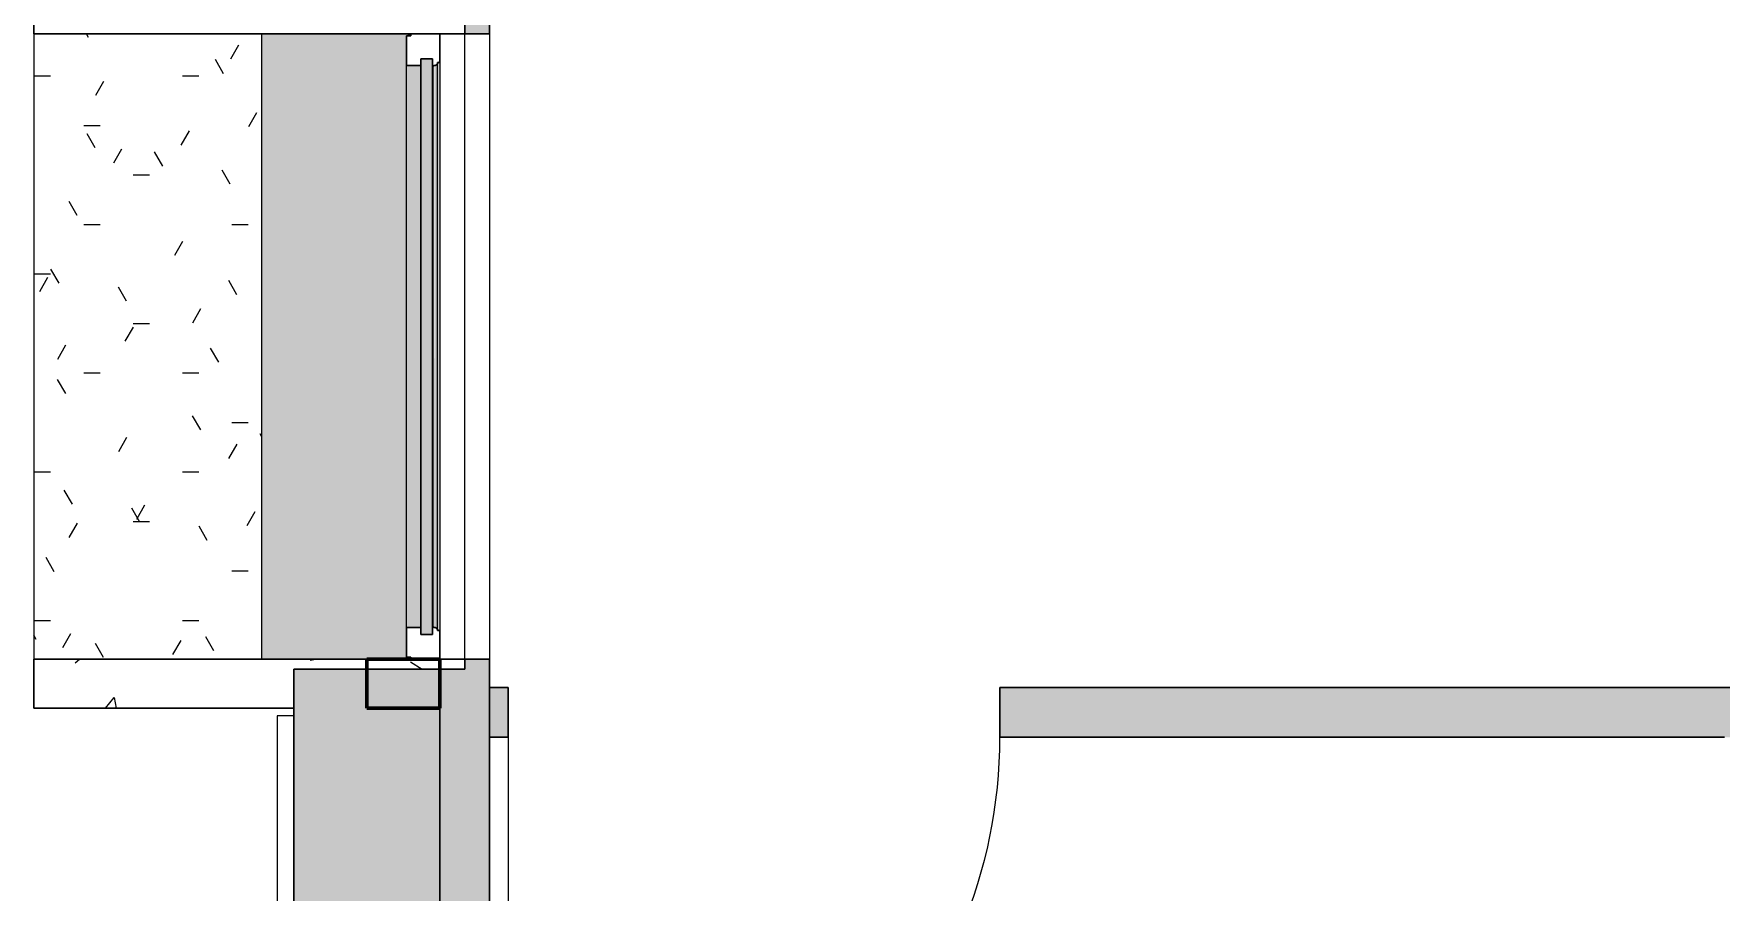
# Model space of a CAD drawing. Header units: millimetres. Extents: x 79795 to 317870, y -36033 to 97293.
# Drawn here: x 155927 to 159392, y 13187 to 14949 of the extents above; entities that cross this region are included whole.
import ezdxf

# ---------------------------------------------------------------- set-up
doc = ezdxf.new("R2010")
doc.units = ezdxf.units.MM
doc.header["$MEASUREMENT"] = 0
for name, color, linetype, lineweight in [('CSM-STL-XX-ZZ-M3-A-XXXX-00001_detached _19_04_21__rvt-1-Level 4$0$A-DOOR', 4, 'CONTINUOUS', 9), ('CSM-STL-XX-ZZ-M3-A-XXXX-00001_detached _19_04_21__rvt-1-Level 4$0$A-GLAZ', 7, 'CONTINUOUS', 9), ('CSM-STL-XX-ZZ-M3-A-XXXX-00001_detached _19_04_21__rvt-1-Level 4$0$A-GLAZ-CURT', 7, 'CONTINUOUS', 9), ('CSM-STL-XX-ZZ-M3-A-XXXX-00001_detached _19_04_21__rvt-1-Level 4$0$A-WALL', 7, 'CONTINUOUS', 9), ('CSM-STL-XX-ZZ-M3-A-XXXX-00001_detached _19_04_21__rvt-1-Level 4$0$A-WALL-PATT', 7, 'CONTINUOUS', 9), ('CSM-STL-XX-ZZ-M3-A-XXXX-00001_detached _19_04_21__rvt-1-Level 4$0$I-WALL', 7, 'CONTINUOUS', 9), ('CSM-STL-XX-ZZ-M3-A-XXXX-00001_detached _19_04_21__rvt-1-Level 4$0$S-COLS-SYMB', 171, 'CONTINUOUS', 70)]:
    doc.layers.add(name, color=color, linetype=linetype, lineweight=lineweight)

msp = doc.modelspace()

# ---------------------------------------------------------------- hatches: boundary and pattern name
at = {"layer": 'CSM-STL-XX-ZZ-M3-A-XXXX-00001_detached _19_04_21__rvt-1-Level 4$0$A-GLAZ'}
h = msp.add_hatch(dxfattribs=at)
h.set_pattern_fill('FP_1', color=256, angle=90, style=0, pattern_type=2)
h.set_pattern_definition([(50, (147271.8, -12772.7), (728.737, -63.756), [76.2, -838.2]), (355, (147271.8, -12772.7), (-140.972, 764.228), [60.96, -670.56]), (100.451, (147332.5, -12778), (587.77, 700.467), [64.76, -712.36]), (46.184, (147271.8, -12569.5), (1084.316, -168.17), [114.3, -1257.3]), (96.636, (147362.1, -12583.5), (949.61, 989.71), [97.14, -1068.54]), (351.184, (147271.8, -12569.5), (949.62, 989.7), [91.44, -1005.84]), (21, (147373.4, -12620.3), (606.458, -409.06), [76.2, -838.2]), (326, (147373.4, -12620.3), (247.208, 736.753), [60.96, -670.56]), (71.451, (147423.9, -12654.4), (853.668, 327.685), [64.76, -712.36]), (37.5, (147271.8, -12772.7), (12.3547, 338.2201), [33.528, -628.904, 33.528, -647.192, -673.1]), (37.5, (147271.8, -12772.7), (12.3547, 338.2201), [-1343.152, 33.528, -639.572]), (7.5, (147271.8, -12772.7), (267.279, 400.722), [33.528, -354.584, 33.528, -870.204]), (7.5, (147271.8, -12772.7), (267.279, 400.722), [-421.64, -613.664, 33.528, -223.012]), (327.5, (147045.22, -12772.7), (542.3633, -22.9153), [33.528, -220.472, 33.528, -1810.512]), (327.5, (147045.22, -12772.7), (542.3633, -22.9153), [-287.528, -758.952, 33.528, -1018.032]), (317.5, (146943.6, -12772.7), (592.517, 101.707), [33.528, -296.672, 33.528, -1239.52]), (317.5, (146943.6, -12772.7), (592.517, 101.707), [-363.728, -492.76, 33.528, -713.232])])
h.paths.add_polyline_path([(156460.8, 13565.3), (156460.8, 13645.3), (156811.8, 13645.3), (156812, 13665.3), (155926.8, 13665.3), (155926.8, 13565.3), (156195.2, 13565.3)], flags=0)
h.paths.add_polyline_path([(156793.2, 14949.3), (156812, 14949.3), (156811.8, 14969.3), (156460.8, 14969.3), (156460.8, 15049.3), (155926.8, 15049.3), (155926.8, 14949.3)], flags=0)
h = msp.add_hatch(dxfattribs=at)
h.set_pattern_fill('FP_2', color=256, angle=90, style=0, pattern_type=2)
h.set_pattern_definition([(2e-15, (147001.18, -12772.71), (405.753, 101.6), [33.475, -270.84, 33.475, -1893.852]), (2e-15, (147001.18, -12772.71), (405.753, 101.6), [-337.789, -270.84, 33.475, -575.155, -1014.382]), (2e-15, (147001.18, -12772.71), (405.753, 101.6), [-1217.259, 33.475, -270.84, 33.475, -676.593]), (2e-15, (147001.18, -12772.71), (405.753, 101.6), [-1555.048, -169.402, 33.475, -473.717]), (119.96, (147153.34, -12721.91), (-290.7222, 301.15472), [33.515, -271.164, -1929.632]), (119.96, (147153.34, -12721.91), (-290.7222, 301.15472), [-304.679, 33.515, -271.164, -1624.953]), (119.96, (147153.34, -12721.91), (-290.7222, 301.15472), [-609.358, 33.515, -575.843, -1015.596]), (119.96, (147153.34, -12721.91), (-290.7222, 301.15472), [-1218.715, 33.515, -271.164, -710.917]), (119.96, (147153.34, -12721.91), (-290.7222, 301.15472), [-1523.394, 33.515, -169.605, -507.798]), (119.96, (147153.34, -12721.91), (-290.7222, 301.15472), [-1726.513, 33.515, -474.283]), (240.04, (147204.06, -12518.71), (-115.02446, -402.75357), [33.515, -271.164, -1929.632]), (240.04, (147204.06, -12518.71), (-115.02446, -402.75357), [-304.679, 33.515, -271.164, -1624.953]), (240.04, (147204.06, -12518.71), (-115.02446, -402.75357), [-609.358, 33.515, -575.843, -1015.596]), (240.04, (147204.06, -12518.71), (-115.02446, -402.75357), [-1218.715, 33.515, -271.164, -710.917]), (240.04, (147204.06, -12518.71), (-115.02446, -402.75357), [-1523.394, 33.515, -169.605, -507.798]), (240.04, (147204.06, -12518.71), (-115.02446, -402.75357), [-1726.513, 33.515, -474.283])])
h.paths.add_polyline_path([(156195.2, 13665.3), (156395, 13665.3), (156395, 14949.3), (155926.8, 14949.3), (155926.8, 13665.3)], flags=0)
for points in [[(156395, 13665.3), (156696.6, 13665.3), (156696.6, 13669.6), (156692, 13669.6), (156692, 14945), (156696.6, 14945), (156696.6, 14949.3), (156395, 14949.3), (156395, 14038.4)], [(156721.9, 13730.5), (156721.9, 14884.1), (156692, 14884.1), (156692, 13730.5)], [(156745.9, 13716.5), (156745.9, 14898.1), (156721.9, 14898.1), (156721.9, 13716.5)], [(156750.9, 13730.3), (156749.9, 14884.1), (156747, 14882.9), (156747, 13731.8), (156749.9, 13730.5)], [(156755.8, 13726.1), (156755.4, 14887.3), (156752.3, 14884.6), (156750.9, 14883.9), (156750.9, 13730.3), (156754.6, 13728.5), (156755.4, 13727.4)], [(156755.8, 13724.5), (156760.8, 13724.5), (156760.8, 14890.1), (156755.8, 14890.1), (156755.8, 13726.1)]]:
    msp.add_hatch(color=256, dxfattribs=at).paths.add_polyline_path(points, flags=0)
h = msp.add_hatch(dxfattribs=at)
h.set_pattern_fill('FP_3', color=256, angle=90, style=0, pattern_type=2)
h.set_pattern_definition([(45, (147271.8, -12772.7), (-178.2022, 178.2022), []), (45, (147450, -12772.7), (-178.2022, 178.2022), [126.008, -63.004])])
h.paths.add_polyline_path([(156701, 13665.3), (156760.8, 13665.3), (156760.8, 13724.5), (156755.8, 13724.5), (156754.1, 13729), (156745.9, 13731.8), (156745.9, 13716.5), (156721.9, 13716.5), (156721.9, 13730.5), (156692, 13730.5), (156692, 13669.6), (156701, 13669.6)], flags=0)
h.paths.add_polyline_path([(156745.9, 14882.9), (156754.1, 14885.6), (156755.8, 14890.1), (156760.8, 14890.1), (156760.8, 14949.3), (156701, 14949.3), (156701, 14945), (156692, 14945), (156692, 14884.1), (156721.9, 14884.1), (156721.9, 14898.1), (156745.9, 14898.1)], flags=0)
h = msp.add_hatch(color=256, dxfattribs=at)
h.paths.add_polyline_path([(156696.6, 13665.3), (156698.7, 13665.3), (156698.7, 13669.6), (156696.6, 13669.6)], flags=0)
h.paths.add_polyline_path([(156696.6, 14945), (156698.7, 14945), (156698.7, 14949.3), (156696.6, 14949.3)], flags=0)
h = msp.add_hatch(color=256, dxfattribs=at)
h.paths.add_polyline_path([(156755.8, 13724.5), (156755.4, 13727.4), (156755.4, 13725.7)], flags=0)
h.paths.add_polyline_path([(156754.1, 14885.7), (156755.8, 14888.6), (156754.7, 14887.3), (156754.3, 14886.1)], flags=0)
at = {"layer": 'CSM-STL-XX-ZZ-M3-A-XXXX-00001_detached _19_04_21__rvt-1-Level 4$0$A-WALL-PATT'}
h = msp.add_hatch(color=256, dxfattribs=at)
h.paths.add_polyline_path([(156460.8, 9267.3), (156760.8, 9267.3), (156759.8, 13645.3), (156460.8, 13645.3), (156460.8, 9698)], flags=0)
h.paths.add_polyline_path([(156760.8, 14969.3), (156760.8, 16290.3), (156460.8, 16290.3), (156460.8, 14969.3), (156756.4, 14969.3)], flags=0)
h.paths.add_polyline_path([(156760.8, 25449.3), (156760.8, 26790.3), (156460.8, 26790.3), (156460.8, 25449.3)], flags=0)
h.paths.add_polyline_path([(156760.8, 28449.3), (156760.8, 34347.3), (156460.8, 34347.3), (156460.8, 28449.3)], flags=0)
h = msp.add_hatch(color=256, dxfattribs=at)
h.paths.add_polyline_path([(156793.2, 9369.3), (156862.8, 9369.3), (156862.8, 13665.3), (156812, 13665.3), (156811.8, 13645.3), (156760.8, 13645.3), (156760.8, 9369.3)], flags=0)
h.paths.add_polyline_path([(156812, 14949.3), (156862.8, 14949.3), (156862.8, 16290.3), (156760.8, 16290.3), (156760.8, 14969.3), (156811.8, 14969.3)], flags=0)
h = msp.add_hatch(color=256, dxfattribs=at)
h.paths.add_polyline_path([(166028.3, 13505.3), (167450.8, 13505.3), (167450.8, 13607.3), (166028.3, 13607.3)], flags=0)
h.paths.add_polyline_path([(157910.8, 13505.3), (159618.3, 13505.3), (159618.3, 13607.3), (157910.8, 13607.3)], flags=0)
h.paths.add_polyline_path([(156862.8, 13505.3), (156900.8, 13505.3), (156900.8, 13607.3), (156862.8, 13607.3)], flags=0)
h.paths.add_polyline_path([(165018.3, 13505.3), (165018.3, 13607.3), (163328.3, 13607.3), (163328.3, 13505.3), (164900.8, 13505.3)], flags=0)
h.paths.add_polyline_path([(162318.3, 13505.3), (162318.3, 13607.3), (160628.3, 13607.3), (160628.3, 13505.3), (162200.8, 13505.3)], flags=0)

# ---------------------------------------------------------------- linework, layer by layer
at = {"layer": 'CSM-STL-XX-ZZ-M3-A-XXXX-00001_detached _19_04_21__rvt-1-Level 4$0$A-DOOR'}
msp.add_line((156900.8, 13505.3), (156900.8, 12495.3), dxfattribs=at)
msp.add_arc((156900.8, 13505.3), 1010, 270, 0, dxfattribs=at)
at = {"layer": 'CSM-STL-XX-ZZ-M3-A-XXXX-00001_detached _19_04_21__rvt-1-Level 4$0$A-GLAZ', "lineweight": 30}
for p, q in [((155926.8, 15049.3), (155926.8, 14949.3)), ((155926.8, 14949.3), (156812, 14949.3)), ((156701, 14945), (156692, 14945)), ((156692, 14945), (156692, 14884.1)), ((156760.8, 14949.3), (156701, 14949.3)), ((156701, 14949.3), (156701, 14945)), ((156760.8, 14890.1), (156760.8, 14949.3)), ((156812, 14949.3), (156811.8, 14969.3)), ((156692, 14884.1), (156721.9, 14884.1)), ((156721.9, 14898.1), (156721.9, 13716.5)), ((156745.9, 14898.1), (156721.9, 14898.1)), ((156721.9, 14884.1), (156721.9, 14898.1)), ((156721.9, 14898.1), (156745.9, 14898.1)), ((156745.9, 13716.5), (156745.9, 14898.1)), ((156745.9, 14898.1), (156745.9, 14882.9)), ((156745.9, 14882.9), (156747, 14882.9)), ((156755.8, 14888.6), (156755.8, 14890.1)), ((156755.8, 14890.1), (156760.8, 14890.1)), ((156721.9, 13730.5), (156692, 13730.5)), ((156692, 13730.5), (156692, 13669.6)), ((156721.9, 13716.5), (156721.9, 13730.5)), ((156747, 13731.8), (156745.9, 13731.8)), ((156745.9, 13731.8), (156745.9, 13716.5)), ((156755.8, 13724.5), (156755.8, 13726.1)), ((156760.8, 13724.5), (156755.8, 13724.5)), ((156760.8, 13665.3), (156760.8, 13724.5)), ((156721.9, 13716.5), (156745.9, 13716.5)), ((156745.9, 13716.5), (156721.9, 13716.5)), ((156812, 13665.3), (155926.8, 13665.3)), ((155926.8, 13665.3), (155926.8, 13565.3)), ((156692, 13669.6), (156701, 13669.6)), ((156701, 13669.6), (156701, 13665.3)), ((156701, 13665.3), (156760.8, 13665.3)), ((156811.8, 13645.3), (156812, 13665.3)), ((156460.8, 13565.3), (156460.8, 13645.3)), ((156460.8, 13645.3), (156811.8, 13645.3)), ((155926.8, 13565.3), (156460.8, 13565.3))]:
    msp.add_line(p, q, dxfattribs=at)
at = {"layer": 'CSM-STL-XX-ZZ-M3-A-XXXX-00001_detached _19_04_21__rvt-1-Level 4$0$A-GLAZ'}
for p, q in [((155926.8, 14949.3), (155926.8, 13665.3)), ((156395, 13665.3), (156395, 14949.3)), ((156696.6, 14945), (156696.6, 14949.3)), ((156698.7, 14945), (156698.7, 14949.3)), ((156811.8, 13665.3), (156811.8, 14949.3)), ((156692, 13730.5), (156692, 14884.1)), ((156747, 13731.8), (156747, 14882.9)), ((156755.8, 14888.6), (156755.8, 14890.1)), ((156755.8, 13726.1), (156755.8, 14888.6)), ((156760.8, 14890.1), (156760.8, 13724.5)), ((156755.8, 13724.5), (156755.8, 13726.1)), ((156696.6, 13665.3), (156696.6, 13669.6)), ((156698.7, 13665.3), (156698.7, 13669.6))]:
    msp.add_line(p, q, dxfattribs=at)
at = {"layer": 'CSM-STL-XX-ZZ-M3-A-XXXX-00001_detached _19_04_21__rvt-1-Level 4$0$A-GLAZ', "lineweight": 30}
for centre, radius, start, end in [((156751.4, 14877), 7.4, 93.4261, 126.5739), ((156750.6, 14889.7), 5.36, 273.4261, 348.0476), ((156751.4, 13737.7), 7.4, 233.4261, 266.5739), ((156750.6, 13725), 5.36, 11.9524, 86.5739)]:
    msp.add_arc(centre, radius, start, end, dxfattribs=at)
at = {"layer": 'CSM-STL-XX-ZZ-M3-A-XXXX-00001_detached _19_04_21__rvt-1-Level 4$0$A-GLAZ'}
for points in [[(156747, 14882.9), (156747.3, 14883.2), (156747.7, 14883.4), (156748.2, 14883.6)], [(156748.2, 13731), (156747.7, 13731.2), (156747.3, 13731.5), (156747, 13731.8)]]:
    msp.add_open_spline(points, degree=3, dxfattribs=at)
for points, knots in [([(156750.9, 14884.3), (156751.4, 14884.4), (156752.1, 14884.5), (156752.8, 14884.8), (156753.2, 14885), (156753.4, 14885.1), (156753.5, 14885.2)], [0, 0, 0, 0, 0.2, 0.3, 0.35, 0.4, 0.4, 0.4, 0.4]), ([(156754.6, 14886.1), (156754.6, 14886.2), (156754.8, 14886.3), (156755, 14886.7), (156755.3, 14887.1), (156755.6, 14887.7), (156755.8, 14888.2), (156755.8, 14888.6)], [0.6, 0.6, 0.6, 0.6, 0.625, 0.7, 0.775, 0.85, 1, 1, 1, 1]), ([(156753.5, 13729.4), (156753.3, 13729.6), (156752.9, 13729.8), (156752.1, 13730.2), (156751.4, 13730.3), (156750.9, 13730.3)], [-0.4, -0.4, -0.4, -0.4, -0.3, -0.2, 0, 0, 0, 0]), ([(156755.8, 13726.1), (156755.7, 13726.5), (156755.5, 13727.2), (156755, 13728), (156754.8, 13728.4), (156754.6, 13728.5)], [-1, -1, -1, -1, -0.8, -0.7, -0.6, -0.6, -0.6, -0.6])]:
    msp.add_open_spline(points, degree=3, knots=knots, dxfattribs=at)
at = {"layer": 'CSM-STL-XX-ZZ-M3-A-XXXX-00001_detached _19_04_21__rvt-1-Level 4$0$A-GLAZ-CURT', "lineweight": 20}
for p, q in [((156426.8, 13549.3), (156426.8, 12065.3)), ((156460.8, 13549.3), (156426.8, 13549.3)), ((156460.8, 12065.3), (156460.8, 13549.3))]:
    msp.add_line(p, q, dxfattribs=at)
at = {"layer": 'CSM-STL-XX-ZZ-M3-A-XXXX-00001_detached _19_04_21__rvt-1-Level 4$0$A-WALL'}
msp.add_line((156760.8, 9369.3), (156760.8, 13645.3), dxfattribs=at)
at = {"layer": 'CSM-STL-XX-ZZ-M3-A-XXXX-00001_detached _19_04_21__rvt-1-Level 4$0$A-WALL', "lineweight": 30}
msp.add_line((156460.8, 13565.3), (156460.8, 9267.3), dxfattribs=at)
at = {"layer": 'CSM-STL-XX-ZZ-M3-A-XXXX-00001_detached _19_04_21__rvt-1-Level 4$0$I-WALL', "lineweight": 30}
for p, q in [((156862.8, 14949.3), (156862.8, 16290.3)), ((156812, 14949.3), (156862.8, 14949.3)), ((156862.8, 13665.3), (156812, 13665.3)), ((156862.8, 9369.3), (156862.8, 13665.3)), ((156900.8, 13607.3), (156862.8, 13607.3)), ((156862.8, 13607.3), (156862.8, 13505.3)), ((156900.8, 13505.3), (156900.8, 13607.3)), ((159618.3, 13607.3), (157910.8, 13607.3)), ((157910.8, 13607.3), (157910.8, 13505.3)), ((156862.8, 13505.3), (156900.8, 13505.3)), ((157910.8, 13505.3), (159398.8, 13505.3))]:
    msp.add_line(p, q, dxfattribs=at)
at = {"layer": 'CSM-STL-XX-ZZ-M3-A-XXXX-00001_detached _19_04_21__rvt-1-Level 4$0$I-WALL'}
for p, q in [((156862.8, 14949.3), (156862.8, 13665.3)), ((156760.8, 13645.3), (156760.8, 9369.3))]:
    msp.add_line(p, q, dxfattribs=at)
at = {"layer": 'CSM-STL-XX-ZZ-M3-A-XXXX-00001_detached _19_04_21__rvt-1-Level 4$0$S-COLS-SYMB', "lineweight": 60}
for p, q in [((156610.8, 13665.3), (156610.8, 13565.3)), ((156610.8, 13665.3), (156760.8, 13665.3)), ((156760.8, 13665.3), (156760.8, 13565.3)), ((156610.8, 13565.3), (156760.8, 13565.3))]:
    msp.add_line(p, q, dxfattribs=at)

doc.saveas('drawing.dxf')
